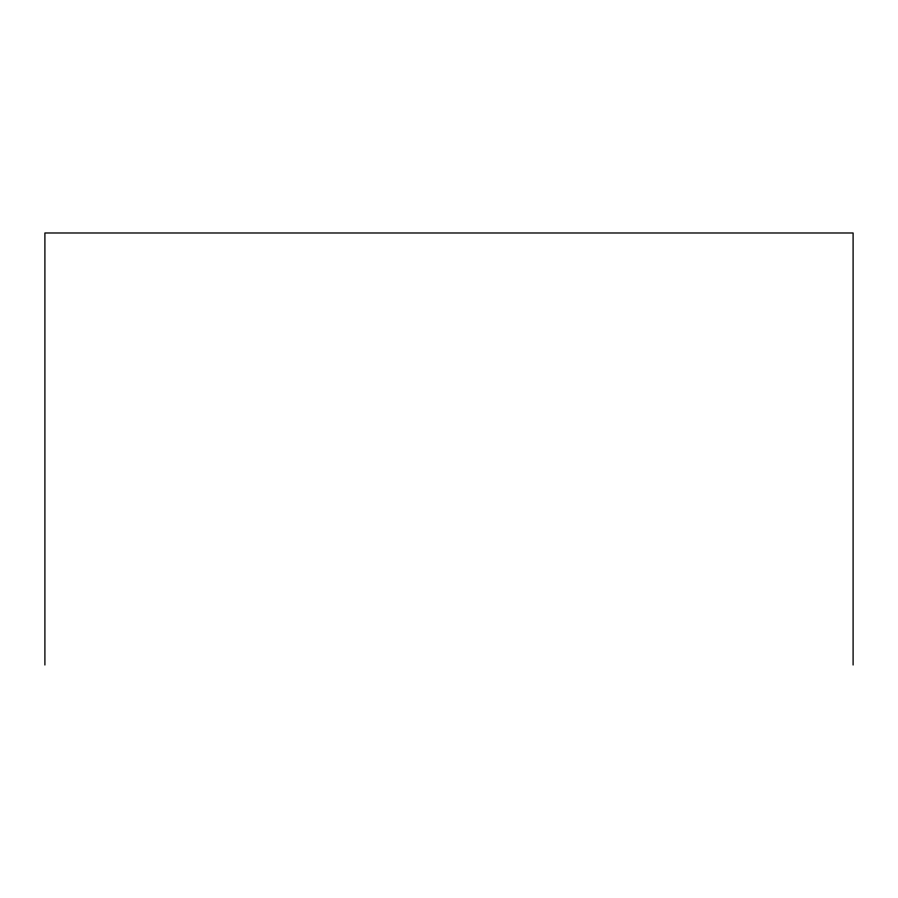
<?xml version="1.0" encoding="UTF-8"?>
<svg xmlns="http://www.w3.org/2000/svg" width="898" height="898" viewBox="0 0 898 898"><rect width="100%" height="100%" fill="white"/><g stroke="black" fill="none" stroke-linecap="round" stroke-linejoin="round"><path stroke-width="1.35" d="M853.1 665.014L853.1 232.986L44.9 232.986L44.9 665.014"/></g></svg>
